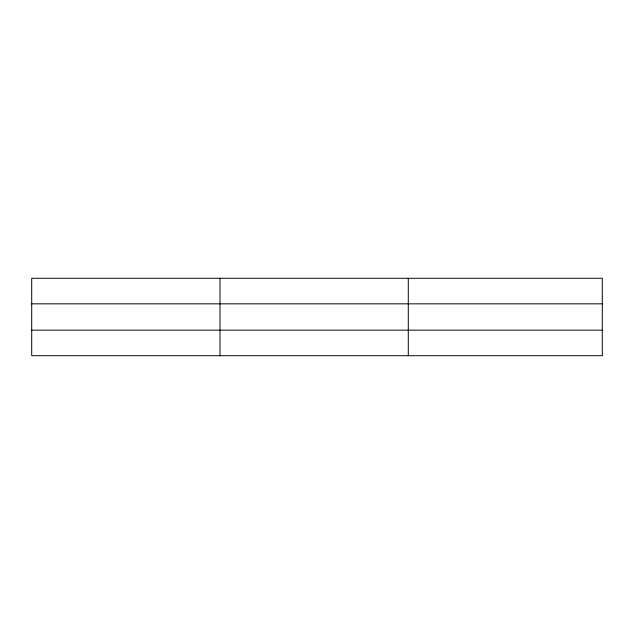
<?xml version="1.0" encoding="UTF-8"?>
<svg xmlns="http://www.w3.org/2000/svg" width="634" height="634" viewBox="0 0 634 634"><rect width="100%" height="100%" fill="white"/><g stroke="black" fill="none" stroke-linecap="round" stroke-linejoin="round"><path stroke-width="0.95" d="M219.998 278.286L219.998 355.714M408.296 278.286L408.296 355.714M602.3 303.837L602.3 278.286L31.7 278.286L31.7 355.714L602.3 355.714L602.3 303.837L31.7 303.837M31.7 330.163L602.3 330.163"/></g></svg>
